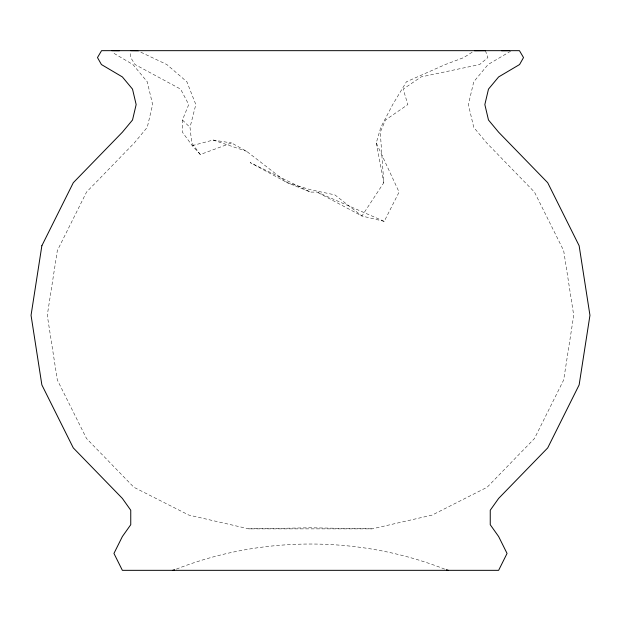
<?xml version="1.0" encoding="UTF-8"?>
<svg xmlns="http://www.w3.org/2000/svg" width="621" height="621" viewBox="0 0 621 621"><rect width="100%" height="100%" fill="white"/><g stroke="black" fill="none" stroke-linecap="round" stroke-linejoin="round"><path stroke-width="0.47" stroke-dasharray="3.1 2.33" d="M472.139 52.226L463.608 57.644L445.304 64.537L406.452 81.77L392.705 104.569L380.782 127.359L376.272 142.939L399.086 192.091L384.22 221.371L317.098 192.091L310.5 192.091L287.282 182.714L246.63 151.307L231.493 142.939L200.311 154.528L191.734 142.939L190.01 127.359L195.832 104.569L186.867 81.77L166.832 64.537L138.63 51.155M200.311 154.528L192.254 145.632L182.427 132.211L182.427 120.008L188.737 104.569L180.61 89.121L135.075 64.545L130.713 57.567L130.713 52.389M485.428 50.666L487.865 57.567L479.645 64.545L421.077 76.926L403.176 89.121L407.857 104.569L385.47 120.008L380.269 132.211L383.801 182.714L361.927 216.007L317.098 192.091M510.594 51.24L488.083 64.537L473.745 81.77L468.374 104.569L473.745 127.359L486.701 142.939L534.471 192.091L563.674 250.651L573.726 315.313L563.674 379.967L534.471 438.527L487.136 487.244L432.162 515.081L372.103 528.867L248.897 528.867L188.838 515.081L133.864 487.244L86.529 438.527L57.326 379.967L47.274 315.313L57.326 250.651L86.529 192.091L134.299 142.939L147.255 127.359L152.626 104.569L147.255 81.77L132.917 64.537L112.075 52.226M176.38 569.1C261.519 535.667 359.481 535.667 444.62 569.1M192.254 145.632L213.127 140.051L231.493 142.939M248.897 528.867L310.5 527.788L372.103 528.867M384.22 221.371L361.927 216.007L334.843 194.87L310.5 189.731L287.282 182.714L250.147 162.593L310.5 192.091M213.127 140.051L246.63 151.307M182.427 120.008L190.01 127.359M376.272 142.939L383.801 182.714"/><path stroke-width="0.93" d="M172.747 570.334L174.563 569.721M501.589 50.743L509.212 50.666M474.46 50.743L485.428 50.666M111.788 50.666L119.411 50.743M130.713 50.666L137.777 50.743M446.437 569.721L448.253 570.334M41.863 245.73L31.05 315.313L41.863 384.896L73.294 447.912L122.368 498.415L130.752 510.229L130.752 524.714L122.368 536.528L113.946 553.435L122.368 570.334L498.632 570.334L507.054 553.435L498.632 536.528L490.248 524.714L490.248 510.229L498.632 498.415L547.706 447.912L579.137 384.896L589.95 315.313L579.137 245.73L547.706 182.714L498.632 132.211L488.479 120.008L484.846 104.569L488.479 89.121L498.632 76.926L519.575 64.545L523.519 57.567L519.443 50.666L101.557 50.666L97.481 57.567L101.425 64.545L122.368 76.926L132.521 89.121L136.154 104.569L132.521 120.008L122.368 132.211L73.294 182.714L41.863 245.73"/></g></svg>
